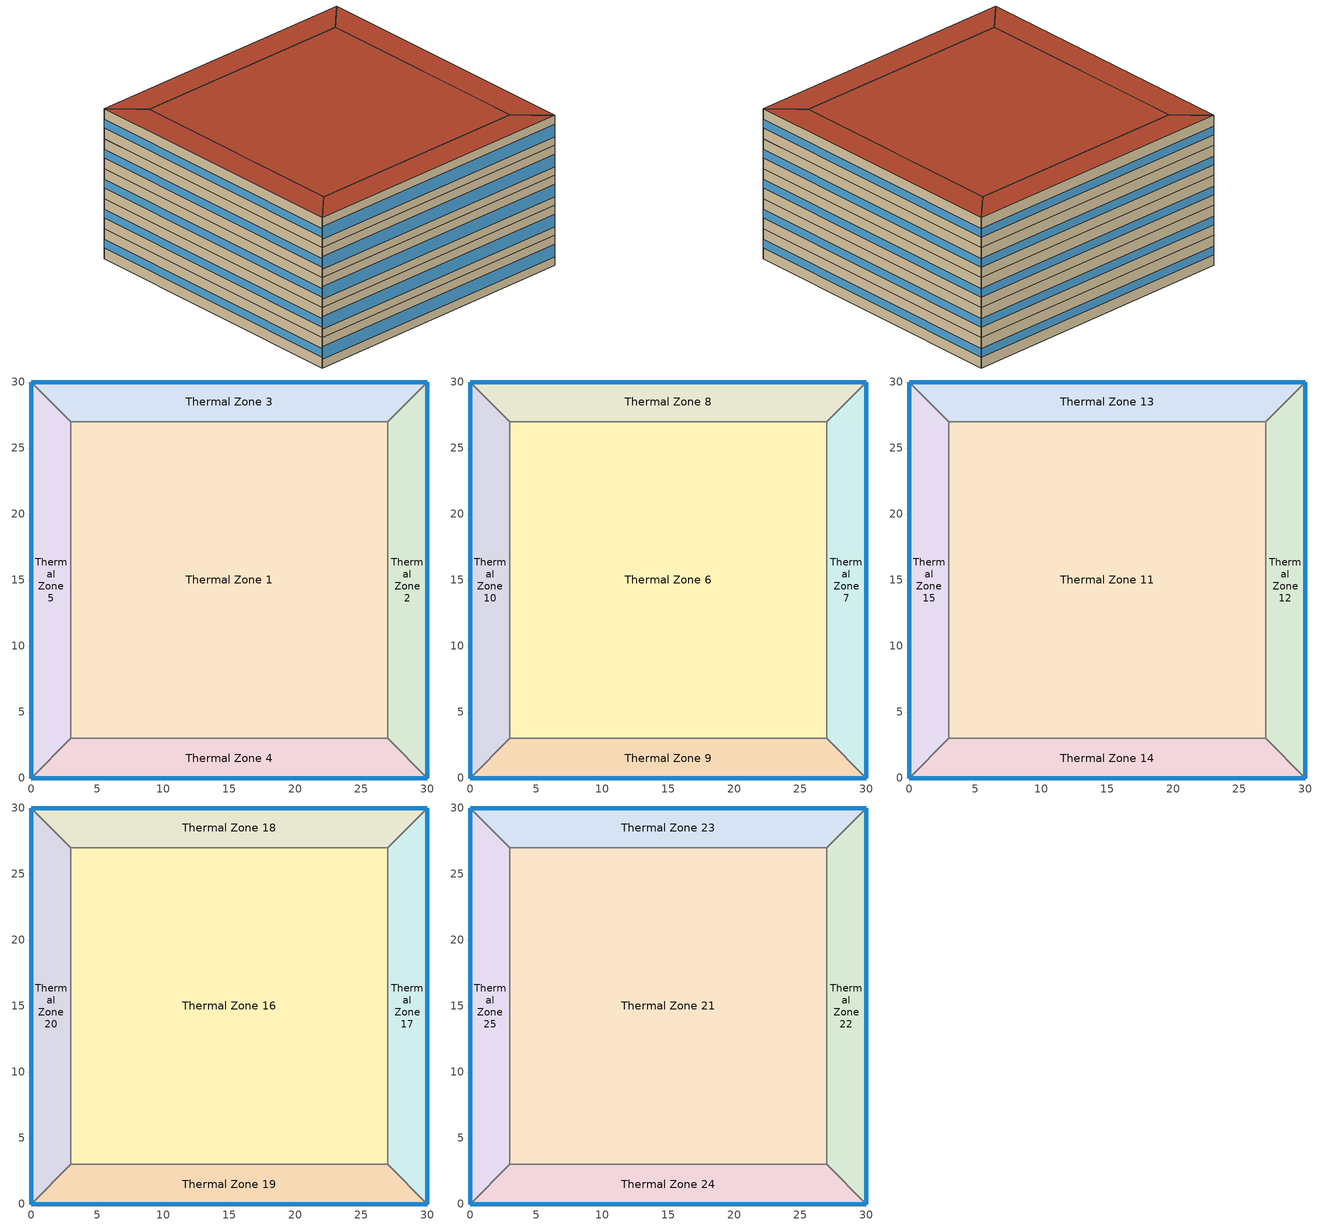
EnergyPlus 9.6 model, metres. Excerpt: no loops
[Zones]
Thermal Zone 1
 floor ground (ExtSlabCarpet): 3,3 3,27 27,27 27,3 z0
 wall to Thermal Zone 5 (Interior Wall): 3,27 3,3 z0:3.2
 wall to Thermal Zone 3 (Interior Wall): 27,27 3,27 z0:3.2
 wall to Thermal Zone 2 (Interior Wall): 27,3 27,27 z0:3.2
 wall to Thermal Zone 4 (Interior Wall): 3,3 27,3 z0:3.2
Thermal Zone 2
 floor ground (ExtSlabCarpet): 27,3 27,27 30,30 30,0 z0
 wall outside (Ext Wall): 30,0 30,30 z0:3.2
 wall to Thermal Zone 4 (Interior Wall): 27,3 30,0 z0:3.2
 wall to Thermal Zone 3 (Interior Wall): 30,30 27,27 z0:3.2
 window (Ext Window): 30,0.01 30,29.99 z1.15:2.05
Thermal Zone 3
 floor ground (ExtSlabCarpet): 3,27 0,30 30,30 27,27 z0
 wall outside (Ext Wall): 30,30 0,30 z0:3.2
 wall to Thermal Zone 5 (Interior Wall): 0,30 3,27 z0:3.2
 window (Ext Window): 29.99,30 0.01,30 z1.15:2.05
Thermal Zone 4
 floor ground (ExtSlabCarpet): 27,3 30,0 0,0 3,3 z0
 wall outside (Ext Wall): 0,0 30,0 z0:3.2
 wall to Thermal Zone 5 (Interior Wall): 3,3 0,0 z0:3.2
 window (Ext Window): 0.01,0 29.99,0 z0.93:2.27
Thermal Zone 5
 floor ground (ExtSlabCarpet): 0,30 3,27 3,3 0,0 z0
 wall outside (Ext Wall): 0,30 0,0 z0:3.2
 window (Ext Window): 0,29.99 0,0.01 z1.15:2.05
Thermal Zone 6
 floor to Thermal Zone 1 (Interior Floor): 3,3 3,27 27,27 27,3 z3.2
 wall to Thermal Zone 10 (Interior Wall): 3,27 3,3 z3.2:6.4
 wall to Thermal Zone 8 (Interior Wall): 27,27 3,27 z3.2:6.4
 wall to Thermal Zone 7 (Interior Wall): 27,3 27,27 z3.2:6.4
 wall to Thermal Zone 9 (Interior Wall): 3,3 27,3 z3.2:6.4
Thermal Zone 7
 floor to Thermal Zone 2 (Interior Floor): 27,3 27,27 30,30 30,0 z3.2
 wall outside (Ext Wall): 30,0 30,30 z3.2:6.4
 wall to Thermal Zone 9 (Interior Wall): 27,3 30,0 z3.2:6.4
 wall to Thermal Zone 8 (Interior Wall): 30,30 27,27 z3.2:6.4
 window (Ext Window): 30,0.01 30,29.99 z4.35:5.25
Thermal Zone 8
 floor to Thermal Zone 3 (Interior Floor): 3,27 0,30 30,30 27,27 z3.2
 wall outside (Ext Wall): 30,30 0,30 z3.2:6.4
 wall to Thermal Zone 10 (Interior Wall): 0,30 3,27 z3.2:6.4
 window (Ext Window): 29.99,30 0.01,30 z4.35:5.25
Thermal Zone 9
 floor to Thermal Zone 4 (Interior Floor): 27,3 30,0 0,0 3,3 z3.2
 wall outside (Ext Wall): 0,0 30,0 z3.2:6.4
 wall to Thermal Zone 10 (Interior Wall): 3,3 0,0 z3.2:6.4
 window (Ext Window): 0.01,0 29.99,0 z4.13:5.47
Thermal Zone 10
 floor to Thermal Zone 5 (Interior Floor): 0,30 3,27 3,3 0,0 z3.2
 wall outside (Ext Wall): 0,30 0,0 z3.2:6.4
 window (Ext Window): 0,29.99 0,0.01 z4.35:5.25
Thermal Zone 11
 floor to Thermal Zone 6 (Interior Floor): 3,3 3,27 27,27 27,3 z6.4
 wall to Thermal Zone 15 (Interior Wall): 3,27 3,3 z6.4:9.6
 wall to Thermal Zone 13 (Interior Wall): 27,27 3,27 z6.4:9.6
 wall to Thermal Zone 12 (Interior Wall): 27,3 27,27 z6.4:9.6
 wall to Thermal Zone 14 (Interior Wall): 3,3 27,3 z6.4:9.6
Thermal Zone 12
 floor to Thermal Zone 7 (Interior Floor): 27,3 27,27 30,30 30,0 z6.4
 wall outside (Ext Wall): 30,0 30,30 z6.4:9.6
 wall to Thermal Zone 14 (Interior Wall): 27,3 30,0 z6.4:9.6
 wall to Thermal Zone 13 (Interior Wall): 30,30 27,27 z6.4:9.6
 window (Ext Window): 30,0.01 30,29.99 z7.55:8.45
Thermal Zone 13
 floor to Thermal Zone 8 (Interior Floor): 3,27 0,30 30,30 27,27 z6.4
 wall outside (Ext Wall): 30,30 0,30 z6.4:9.6
 wall to Thermal Zone 15 (Interior Wall): 0,30 3,27 z6.4:9.6
 window (Ext Window): 29.99,30 0.01,30 z7.55:8.45
Thermal Zone 14
 floor to Thermal Zone 9 (Interior Floor): 27,3 30,0 0,0 3,3 z6.4
 wall outside (Ext Wall): 0,0 30,0 z6.4:9.6
 wall to Thermal Zone 15 (Interior Wall): 3,3 0,0 z6.4:9.6
 window (Ext Window): 0.01,0 29.99,0 z7.33:8.67
Thermal Zone 15
 floor to Thermal Zone 10 (Interior Floor): 0,30 3,27 3,3 0,0 z6.4
 wall outside (Ext Wall): 0,30 0,0 z6.4:9.6
 window (Ext Window): 0,29.99 0,0.01 z7.55:8.45
Thermal Zone 16
 floor to Thermal Zone 11 (Interior Floor): 3,3 3,27 27,27 27,3 z9.6
 wall to Thermal Zone 20 (Interior Wall): 3,27 3,3 z9.6:12.8
 wall to Thermal Zone 18 (Interior Wall): 27,27 3,27 z9.6:12.8
 wall to Thermal Zone 17 (Interior Wall): 27,3 27,27 z9.6:12.8
 wall to Thermal Zone 19 (Interior Wall): 3,3 27,3 z9.6:12.8
Thermal Zone 17
 floor to Thermal Zone 12 (Interior Floor): 27,3 27,27 30,30 30,0 z9.6
 wall outside (Ext Wall): 30,0 30,30 z9.6:12.8
 wall to Thermal Zone 19 (Interior Wall): 27,3 30,0 z9.6:12.8
 wall to Thermal Zone 18 (Interior Wall): 30,30 27,27 z9.6:12.8
 window (Ext Window): 30,0.01 30,29.99 z10.75:11.65
Thermal Zone 18
 floor to Thermal Zone 13 (Interior Floor): 3,27 0,30 30,30 27,27 z9.6
 wall outside (Ext Wall): 30,30 0,30 z9.6:12.8
 wall to Thermal Zone 20 (Interior Wall): 0,30 3,27 z9.6:12.8
 window (Ext Window): 29.99,30 0.01,30 z10.75:11.65
Thermal Zone 19
 floor to Thermal Zone 14 (Interior Floor): 27,3 30,0 0,0 3,3 z9.6
 wall outside (Ext Wall): 0,0 30,0 z9.6:12.8
 wall to Thermal Zone 20 (Interior Wall): 3,3 0,0 z9.6:12.8
 window (Ext Window): 0.01,0 29.99,0 z10.53:11.87
Thermal Zone 20
 floor to Thermal Zone 15 (Interior Floor): 0,30 3,27 3,3 0,0 z9.6
 wall outside (Ext Wall): 0,30 0,0 z9.6:12.8
 window (Ext Window): 0,29.99 0,0.01 z10.75:11.65
Thermal Zone 21
 floor to Thermal Zone 16 (Interior Floor): 3,3 3,27 27,27 27,3 z12.8
 wall to Thermal Zone 25 (Interior Wall): 3,27 3,3 z12.8:16
 wall to Thermal Zone 23 (Interior Wall): 27,27 3,27 z12.8:16
 wall to Thermal Zone 22 (Interior Wall): 27,3 27,27 z12.8:16
 wall to Thermal Zone 24 (Interior Wall): 3,3 27,3 z12.8:16
 roof outside (Ext Roof): 27,3 27,27 3,27 3,3 z16
Thermal Zone 22
 floor to Thermal Zone 17 (Interior Floor): 27,3 27,27 30,30 30,0 z12.8
 wall outside (Ext Wall): 30,0 30,30 z12.8:16
 wall to Thermal Zone 24 (Interior Wall): 27,3 30,0 z12.8:16
 wall to Thermal Zone 23 (Interior Wall): 30,30 27,27 z12.8:16
 window (Ext Window): 30,0.01 30,29.99 z13.95:14.85
 roof outside (Ext Roof): 30,0 30,30 27,27 27,3 z16
Thermal Zone 23
 floor to Thermal Zone 18 (Interior Floor): 3,27 0,30 30,30 27,27 z12.8
 wall outside (Ext Wall): 30,30 0,30 z12.8:16
 wall to Thermal Zone 25 (Interior Wall): 0,30 3,27 z12.8:16
 window (Ext Window): 29.99,30 0.01,30 z13.95:14.85
 roof outside (Ext Roof): 27,27 30,30 0,30 3,27 z16
Thermal Zone 24
 floor to Thermal Zone 19 (Interior Floor): 27,3 30,0 0,0 3,3 z12.8
 wall outside (Ext Wall): 0,0 30,0 z12.8:16
 wall to Thermal Zone 25 (Interior Wall): 3,3 0,0 z12.8:16
 window (Ext Window): 0.01,0 29.99,0 z13.73:15.07
 roof outside (Ext Roof): 3,3 0,0 30,0 27,3 z16
Thermal Zone 25
 floor to Thermal Zone 20 (Interior Floor): 0,30 3,27 3,3 0,0 z12.8
 wall outside (Ext Wall): 0,30 0,0 z12.8:16
 window (Ext Window): 0,29.99 0,0.01 z13.95:14.85
 roof outside (Ext Roof): 0,0 3,3 3,27 0,30 z16
[Building]
Building 1: North Axis {deg}=-0
[Site:Location]
Washington Dc Dulles IntL Ar: Latitude {deg}=38.98; Longitude {deg}=-77.47; Time Zone {hr}=-5; Elevation {m}=82
[SizingPeriod:DesignDay] Day of Month=21; Dry-Bulb Temperature Range Modifier Type=DefaultMultipliers; Barometric Pressure {Pa}=86790; Rain Indicator=No; Snow Indicator=No; Daylight Saving Time Indicator=No; Begin Environment Reset Mode=FullResetAtBeginEnvironment
Name | Month | Day Type | Maximum Dry-Bulb Temperature {C} | Daily Dry-Bulb Temperature Range {deltaC} | Humidity Condition Type | Wetbulb or DewPoint at Maximum Dry-Bulb {C} | Wind Speed {m/s} | Wind Direction {deg} | Solar Model Indicator | ASHRAE Clear Sky Optical Depth for Beam Irradiance (taub) | ASHRAE Clear Sky Optical Depth for Diffuse Irradiance (taud) | Enthalpy at Maximum Dry-Bulb {J/kg} | Sky Clearness
SALT-LAKE-CITY-IAP Ann Clg .4% Condns DB=>MWB | 7 | SummerDesignDay | 36.5 | 14.4 | Wetbulb | 17.1 | 5 | 340 | ASHRAETau | 0.339 | 2.366
SALT-LAKE-CITY-IAP Ann Clg .4% Condns DP=>MDB | 7 | SummerDesignDay | 22.5 | 14.4 | Dewpoint | 15.6 | 5 | 340 | ASHRAETau | 0.339 | 2.366
SALT-LAKE-CITY-IAP Ann Clg .4% Condns Enth=>MDB | 7 | SummerDesignDay | 30.8 | 14.4 | Enthalpy |  | 5 | 340 | ASHRAETau | 0.339 | 2.366 | 59300
SALT-LAKE-CITY-IAP Ann Clg .4% Condns WB=>MDB | 7 | SummerDesignDay | 31.2 | 14.4 | Wetbulb | 19 | 5 | 340 | ASHRAETau | 0.339 | 2.366
SALT-LAKE-CITY-IAP Ann Htg 99.6% Condns DB | 1 | WinterDesignDay | -12.4 | 0 | Wetbulb | -12.4 | 2.6 | 140 | ASHRAEClearSky |  |  |  | 0
SALT-LAKE-CITY-IAP Ann Htg Wind 99.6% Condns WS=>MCDB | 1 | WinterDesignDay | 6.8 | 0 | Wetbulb | 6.8 | 12.4 | 140 | ASHRAEClearSky |  |  |  | 0
SALT-LAKE-CITY-IAP Ann Hum_n 99.6% Condns DP=>MCDB | 1 | WinterDesignDay | -10.7 | 0 | Dewpoint | -16.2 | 2.6 | 140 | ASHRAEClearSky |  |  |  | 0
[Material] Thermal Absorptance=0.9
Name | Roughness | Thickness m | Conductivity W/m-K | Density kg/m3 | Specific Heat J/kg-K | Solar Absorptance | Visible Absorptance
wall brick | Smooth | 0.25 | 0.7 | 1800 | 829 | 0.65 | 0.65
roof concrete | MediumRough | 0.2 | 0.5 | 2243 | 837 | 0.65 | 0.65
Wall Insulation [30]; Roof Insulation [38] | MediumRough | 0.1693 | 0.049 | 265 | 836.8 | 0.7 | 0.7
F16 Acoustic tile | MediumSmooth | 0.0191 | 0.06 | 368 | 590 | 0.3 | 0.3
M11 100mm lightweight concrete | MediumRough | 0.1016 | 0.53 | 1280 | 840 | 0.5 | 0.5
MAT-CC05 4 HW CONCRETE | Rough | 0.1016 | 1.311 | 2240 | 836.8 | 0.85 | 0.85
G01a 19mm gypsum board | MediumSmooth | 0.019 | 0.16 | 800 | 1090 | 0.4 | 0.4
[Material:AirGap]
Name | Thermal Resistance m2-K/W
F04 Wall air space resistance | 0.15
F05 Ceiling air space resistance | 0.18
[Material:NoMass]
CP02 CARPET PAD: Roughness=Smooth; Thermal Resistance m2-K/W=0.1; Thermal Absorptance=0.9; Solar Absorptance=0.8; Visible Absorptance=0.8
[WindowMaterial:SimpleGlazingSystem]
Window Material Simple Glazing System: U-Factor W/m2-K=2.2; Solar Heat Gain Coefficient=0.35
[Construction]
Ext Roof: roof concrete, Roof Insulation [38]
Ext Wall: wall brick, Wall Insulation [30]
Ext Window: Window Material Simple Glazing System
ExtSlabCarpet: MAT-CC05 4 HW CONCRETE, CP02 CARPET PAD
Interior Floor: F16 Acoustic tile, F05 Ceiling air space resistance, M11 100mm lightweight concrete
Interior Wall: G01a 19mm gypsum board, F04 Wall air space resistance, G01a 19mm gypsum board
[Zone]
Thermal Zone 1; Thermal Zone 2; Thermal Zone 3; Thermal Zone 4; Thermal Zone 5: 0, 0, 0, 0, , 1, , , , , , Yes
Thermal Zone 6; Thermal Zone 7; Thermal Zone 8; Thermal Zone 9; Thermal Zone 10: 0, 0, 0, 3.2, , 1, , , , , , Yes
Thermal Zone 11; Thermal Zone 12; Thermal Zone 13; Thermal Zone 14; Thermal Zone 15: 0, 0, 0, 6.4, , 1, , , , , , Yes
Thermal Zone 16; Thermal Zone 17; Thermal Zone 18; Thermal Zone 19; Thermal Zone 20: 0, 0, 0, 9.6, , 1, , , , , , Yes
Thermal Zone 21; Thermal Zone 22; Thermal Zone 23; Thermal Zone 24; Thermal Zone 25: 0, 0, 0, 12.8, , 1, , , , , , Yes
[AvailabilityManager:NightCycle]
Availability Manager Night Cycle 1: Applicability Schedule=Always On Discrete; Fan Schedule=Always On Discrete hvac_library; Control Type=CycleOnAnyZoneFansOnly; Thermostat Tolerance deltaC=1; Cycling Run Time Control Type=FixedRunTime; Cycling Run Time s=3600
[AvailabilityManager:Scheduled]
Air Loop HVAC Outdoor Air System 1 Availability Manager: Schedule=Always On Discrete
[Schedule:Constant] Hourly Value=1
Always On Discrete hvac_library; Always On Discrete
